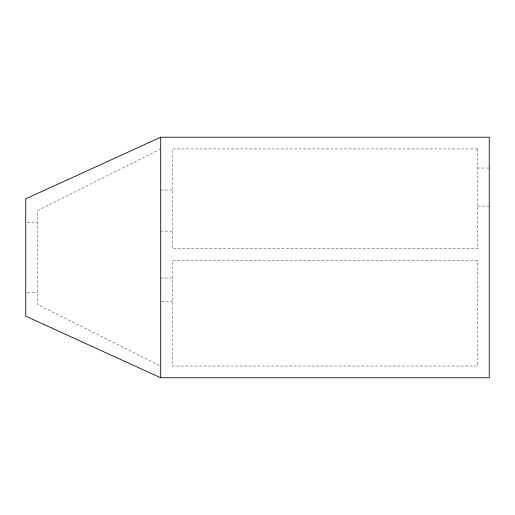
<?xml version="1.0" encoding="UTF-8"?>
<svg xmlns="http://www.w3.org/2000/svg" width="515" height="515" viewBox="0 0 515 515"><rect width="100%" height="100%" fill="white"/><g stroke="black" fill="none" stroke-linecap="round" stroke-linejoin="round"><path stroke-width="0.39" stroke-dasharray="2.58 1.93" d="M160.693 148.957L37.486 210.564L37.486 304.436L160.693 366.043M477.514 168.025L489.25 168.025M160.693 190.029L172.428 190.029M477.514 206.161L489.25 206.161M27.314 222.3L37.486 222.3M160.693 231.1L172.428 231.1M160.693 278.036L172.428 278.036M27.314 292.7L37.486 292.7M161.478 301.5L172.428 301.5M477.514 148.957L172.428 148.957L172.428 248.7L477.514 248.7L477.514 148.957M477.514 260.436L172.428 260.436L172.428 366.043L477.514 366.043L477.514 260.436"/><path stroke-width="0.77" d="M160.693 137.222L25.75 198.829L25.75 316.171L160.693 377.778L489.25 377.778L489.25 137.222L160.693 137.222L160.693 377.778"/></g></svg>
